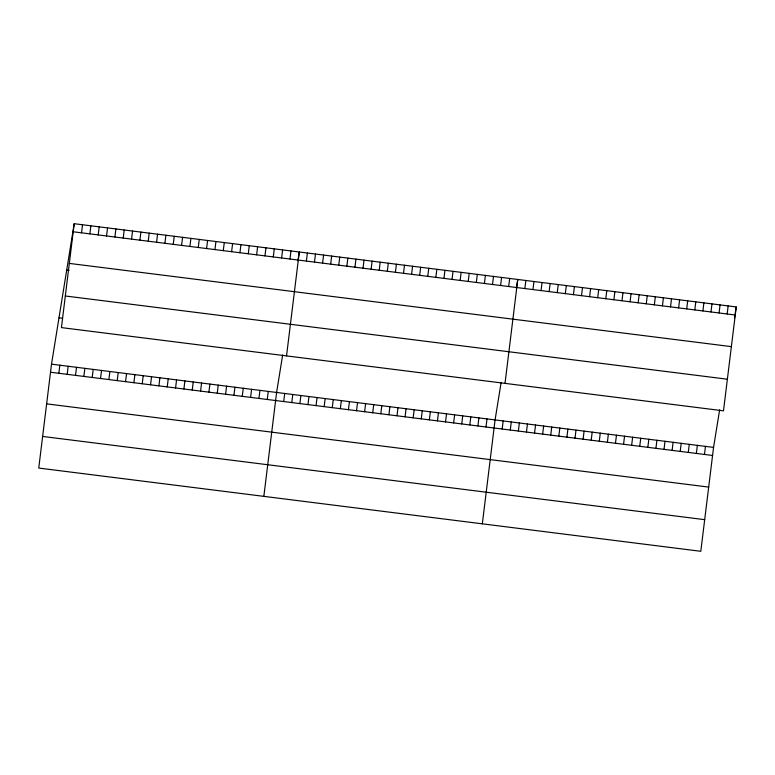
<?xml version="1.0" encoding="UTF-8"?>
<svg xmlns="http://www.w3.org/2000/svg" width="775" height="775" viewBox="0 0 775 775"><rect width="100%" height="100%" fill="white"/><g stroke="black" fill="none" stroke-linecap="round" stroke-linejoin="round"><path stroke-width="1.16" d="M74.197 223.704L61.438 327.602L723.492 410.837L736.25 306.939L74.197 223.704L51.508 364.163L38.75 468.061L700.803 551.296L713.562 447.398L719.626 409.868M58.852 373.279L59.849 365.209M81.54 232.82L82.538 224.75M67.192 374.325L68.181 366.255M89.881 233.876L90.869 225.806M75.524 375.381L76.522 367.311M98.212 234.922L99.21 226.852M83.865 376.427L84.853 368.358M106.553 235.968L107.541 227.898M92.206 377.473L93.194 369.404M114.894 237.014L115.882 228.945M100.537 378.52L101.525 370.45M123.225 238.061L124.213 229.991M108.878 379.566L109.866 371.496M131.566 239.117L132.554 231.037M117.209 380.622L118.207 372.543M139.897 240.163L140.895 232.093M125.55 381.668L126.538 373.598M148.238 241.209L149.226 233.139M133.891 382.714L134.879 374.645M156.579 242.255L157.567 234.186M142.222 383.761L143.21 375.691M164.91 243.302L165.898 235.232M150.563 384.807L151.551 376.737M173.251 244.358L174.239 236.278M158.894 385.863L159.892 377.783M181.583 245.404L182.58 237.334M167.235 386.909L168.223 378.839M189.923 246.45L190.912 238.38M175.567 387.955L176.564 379.886M198.264 247.496L199.252 239.427M183.907 389.002L184.896 380.932M206.596 248.542L207.584 240.473M192.248 390.048L193.237 381.978M214.937 249.589L215.925 241.519M200.58 391.094L201.578 383.024M223.268 250.645L224.266 242.575M208.921 392.15L209.909 384.08M231.609 251.691L232.597 243.621M217.252 393.196L218.25 385.127M239.94 252.737L240.938 244.667M225.593 394.243L226.581 386.173M248.281 253.783L249.269 245.714M233.934 395.289L234.922 387.219M256.622 254.83L257.61 246.76M242.265 396.335L243.263 388.265M264.953 255.886L265.951 247.806M250.606 397.391L251.594 389.321M273.294 256.932L274.282 248.862M258.937 398.437L259.935 390.368M281.625 257.978L282.623 249.908M267.278 399.483L268.266 391.414M289.966 259.024L290.954 250.955M263.849 496.358L276.607 392.46L282.672 354.94M286.537 355.909L299.295 252.001L297.871 260.836M283.708 401.547L284.696 393.477M306.396 261.088L307.384 253.018M291.797 402.564L292.785 394.494M314.485 262.105L315.473 254.035M299.886 403.581L300.884 395.512M322.574 263.122L323.572 255.052M307.985 404.598L308.973 396.529M330.673 264.139L331.661 256.07M316.074 405.616L317.062 397.546M338.762 265.157L339.75 257.087M324.163 406.633L325.161 398.563M346.851 266.174L347.849 258.104M332.262 407.65L333.25 399.58M354.95 267.191L355.938 259.121M340.351 408.667L341.339 400.597M363.039 268.208L364.027 260.138M348.44 409.684L349.428 401.615M371.128 269.225L372.116 261.156M356.529 410.702L357.527 402.632M379.217 270.243L380.215 262.173M364.628 411.719L365.616 403.649M387.316 271.26L388.304 263.19M372.717 412.736L373.705 404.666M395.405 272.277L396.393 264.207M380.806 413.753L381.804 405.683M403.494 273.294L404.492 265.224M388.905 414.77L389.893 406.701M411.593 274.311L412.581 266.242M396.994 415.787L397.982 407.718M419.682 275.328L420.67 267.259M405.083 416.805L406.071 408.735M427.771 276.346L428.759 268.276M413.172 417.822L414.17 409.752M435.86 277.373L436.858 269.293M421.271 418.839L422.259 410.769M443.959 278.39L444.947 270.31M429.36 419.856L430.348 411.787M452.048 279.407L453.036 271.327M437.449 420.873L438.437 412.804M460.137 280.424L461.125 272.345M445.538 421.891L446.536 413.821M468.226 281.441L469.224 273.362M453.637 422.908L454.625 414.838M476.325 282.458L477.313 274.379M461.726 423.925L462.714 415.855M484.414 283.476L485.402 275.396M469.815 424.942L470.812 416.873M492.503 284.493L493.501 276.413M477.913 425.959L478.902 417.89M500.602 285.51L501.59 277.431M486.002 426.977L486.991 418.907M508.691 286.527L509.679 278.448M482.331 523.832L495.08 419.924L501.144 382.404M505.019 383.373L517.768 279.465L516.344 288.3M502.181 429.011L503.178 420.941M524.869 288.562L525.867 280.482M510.279 430.028L511.267 421.958M532.967 289.579L533.956 281.499M518.368 431.045L519.357 422.976M541.057 290.596L542.045 282.517M526.458 432.062L527.455 423.993M549.146 291.613L550.143 283.534M534.556 433.08L535.544 425.01M557.244 292.63L558.232 284.561M542.645 434.097L543.633 426.027M565.333 293.647L566.322 285.578M550.734 435.114L551.722 427.044M573.423 294.665L574.411 286.595M558.823 436.131L559.821 428.062M581.512 295.682L582.509 287.612M566.922 437.148L567.91 429.079M589.61 296.699L590.598 288.629M575.011 438.166L575.999 430.096M597.699 297.716L598.688 289.647M583.1 439.183L584.098 431.113M605.788 298.733L606.786 290.664M591.189 440.21L592.187 432.13M613.887 299.751L614.875 291.681M599.288 441.227L600.276 433.147M621.976 300.768L622.964 292.698M607.377 442.244L608.365 434.165M630.065 301.785L631.053 293.715M615.466 443.261L616.464 435.182M638.154 302.802L639.152 294.733M623.565 444.278L624.553 436.199M646.253 303.819L647.241 295.75M631.654 445.296L632.642 437.216M654.342 304.837L655.33 296.767M639.743 446.313L640.731 438.233M662.431 305.854L663.419 297.784M647.832 447.33L648.83 439.251M670.52 306.871L671.518 298.801M655.931 448.347L656.919 440.268M678.619 307.888L679.607 299.818M664.02 449.364L665.008 441.285M686.708 308.905L687.696 300.836M672.109 450.382L673.107 442.302M694.797 309.923L695.795 301.853M680.208 451.399L681.196 443.319M702.896 310.94L703.884 302.87M688.297 452.416L689.285 444.337M710.985 311.957L711.973 303.887M696.386 453.433L697.374 445.354M719.074 312.974L720.062 304.904M704.475 454.45L705.473 446.371M727.163 313.991L728.161 305.922M734.467 317.973L734.826 315.764M735.184 313.555L736.25 306.939M73.208 231.773L735.262 315.008M69.324 263.403L731.377 346.628M66.708 270.058L69.091 270.359M65.323 295.982L727.376 379.217M58.997 317.808L62.572 318.263M51.508 364.163L713.562 447.398M50.52 372.233L712.574 455.468M46.636 403.862L708.689 487.088M42.635 436.441L704.688 519.667"/></g></svg>
